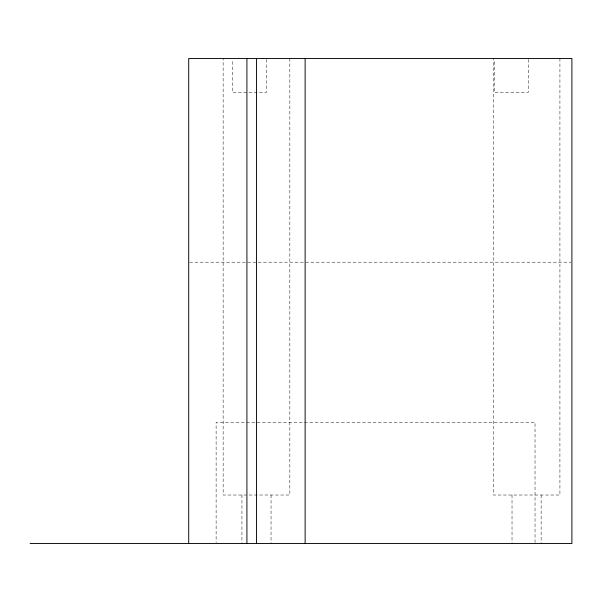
<?xml version="1.0" encoding="UTF-8"?>
<svg xmlns="http://www.w3.org/2000/svg" width="602" height="602" viewBox="0 0 602 602"><rect width="100%" height="100%" fill="white"/><g stroke="black" fill="none" stroke-linecap="round" stroke-linejoin="round"><path stroke-width="0.45" stroke-dasharray="3.01 2.26" d="M189.653 262.194L570.959 262.194M559.92 58.477L559.92 495.017L493.226 495.017L493.226 58.477M541.13 495.017L541.13 543.523M535.035 542.583L535.035 422.265L216.118 422.265L216.118 542.583M528.247 59.395L528.247 92.43L494.295 92.43L494.295 59.395M512.024 495.017L512.024 543.523M289.84 58.477L289.84 495.017L223.146 495.017L223.146 58.477M271.05 495.017L271.05 543.523M266.317 59.395L266.317 92.43L232.364 92.43L232.364 59.395M241.944 495.017L241.944 543.523"/><path stroke-width="0.9" d="M30.1 543.523L571.9 543.523L571.9 58.477L188.712 58.477L188.712 543.523M305.124 58.477L305.124 543.523M256.497 58.477L256.497 543.523M246.918 58.477L246.918 543.523"/></g></svg>
